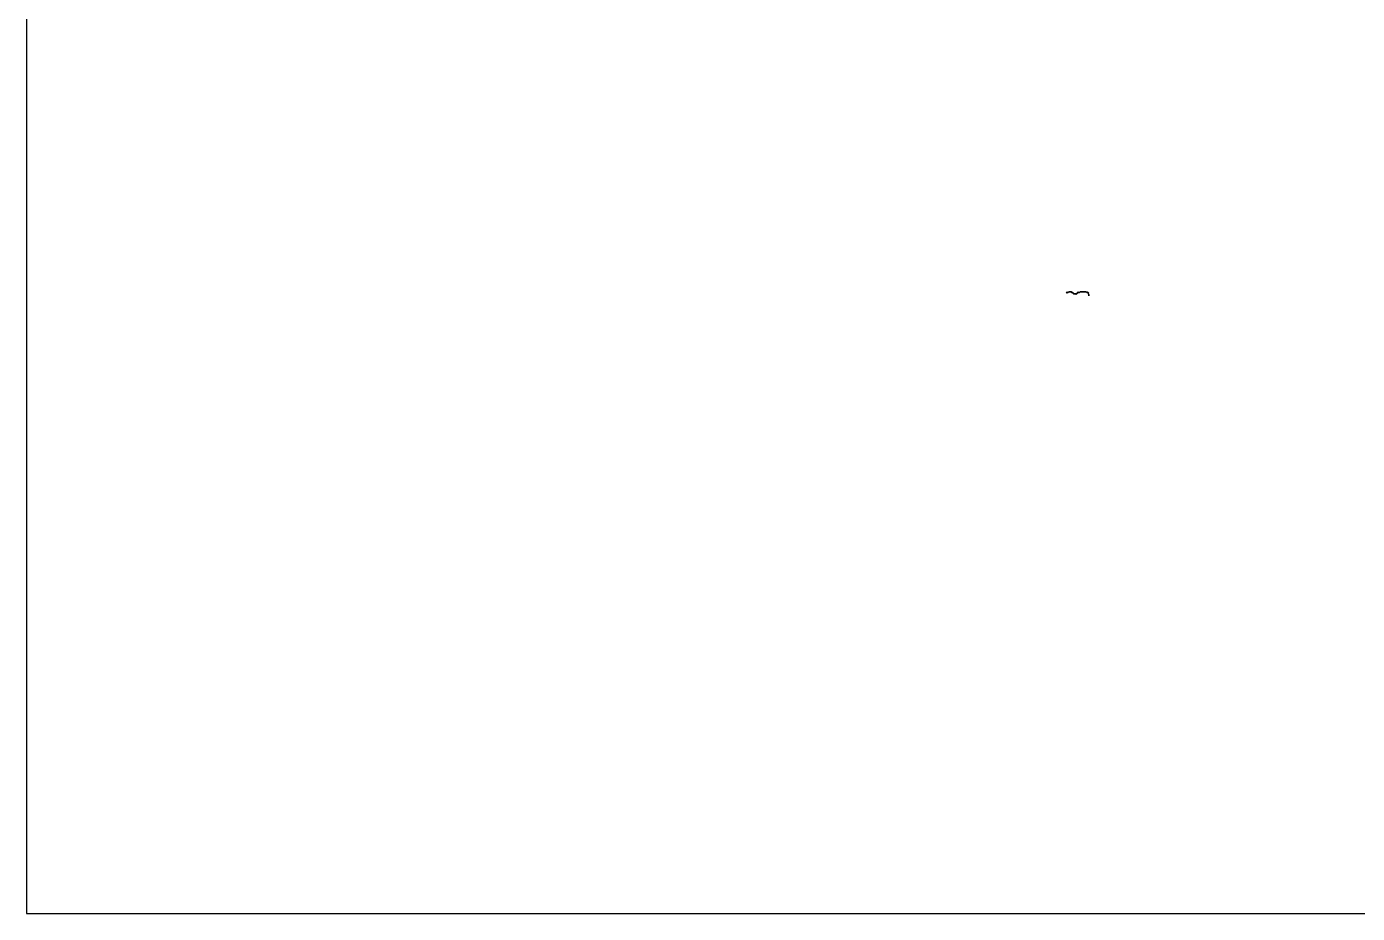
# Model space of a CAD drawing. Header units: metres. Extents: x 0 to 600, y 0 to 400.
# Drawn here: x 0 to 300, y 0 to 200 of the extents above; entities that cross this region are included whole.
import ezdxf

# ---------------------------------------------------------------- set-up
doc = ezdxf.new("R2010")
doc.units = ezdxf.units.M

msp = doc.modelspace()

# ---------------------------------------------------------------- linework, layer by layer
for points in [[(0, 0), (600, 0), (600, 400), (0, 400), (0, 0)], [(234.82, 140.18), (234.67, 140.03), (234.52, 140.03), (234.38, 140.03), (234.52, 139.88), (234.67, 140.03), (234.82, 140.03), (234.97, 140.18), (235.12, 140.18), (235.27, 140.18), (235.42, 140.18), (235.57, 140.03), (235.71, 140.03), (235.86, 139.88), (236.01, 139.73), (236.16, 139.73), (236.31, 139.73), (236.46, 139.73), (236.61, 139.58), (236.76, 139.73), (236.9, 139.88), (237.05, 140.03), (237.2, 140.03), (237.35, 140.03), (237.5, 140.18), (237.65, 140.18), (237.8, 140.18), (237.95, 140.18), (238.1, 140.18), (238.24, 140.18), (238.39, 140.18), (238.54, 140.18), (238.69, 140.18), (238.84, 140.18), (238.99, 140.03), (239.14, 140.03), (239.29, 139.88), (239.29, 139.73), (239.43, 139.58), (239.43, 139.43), (239.43, 139.29), (239.43, 139.43), (239.43, 139.58), (239.29, 139.73), (239.43, 139.88), (239.29, 140.03), (239.14, 140.18), (238.99, 140.03), (238.84, 140.18), (238.69, 140.18), (238.54, 140.18), (238.39, 140.18), (238.24, 140.18), (238.1, 140.18), (237.95, 140.18), (237.8, 140.18), (237.65, 140.18), (237.5, 140.18), (237.35, 140.03), (237.2, 140.03), (237.05, 140.18), (236.9, 140.03), (236.76, 139.88), (236.61, 139.73), (236.46, 139.73), (236.31, 139.73), (236.16, 139.73), (236.01, 139.88), (235.86, 140.03), (235.71, 140.03), (235.57, 140.18), (235.42, 140.18), (235.27, 140.18), (235.12, 140.18), (234.97, 140.18)]]:
    msp.add_lwpolyline(points)

doc.saveas('drawing.dxf')
